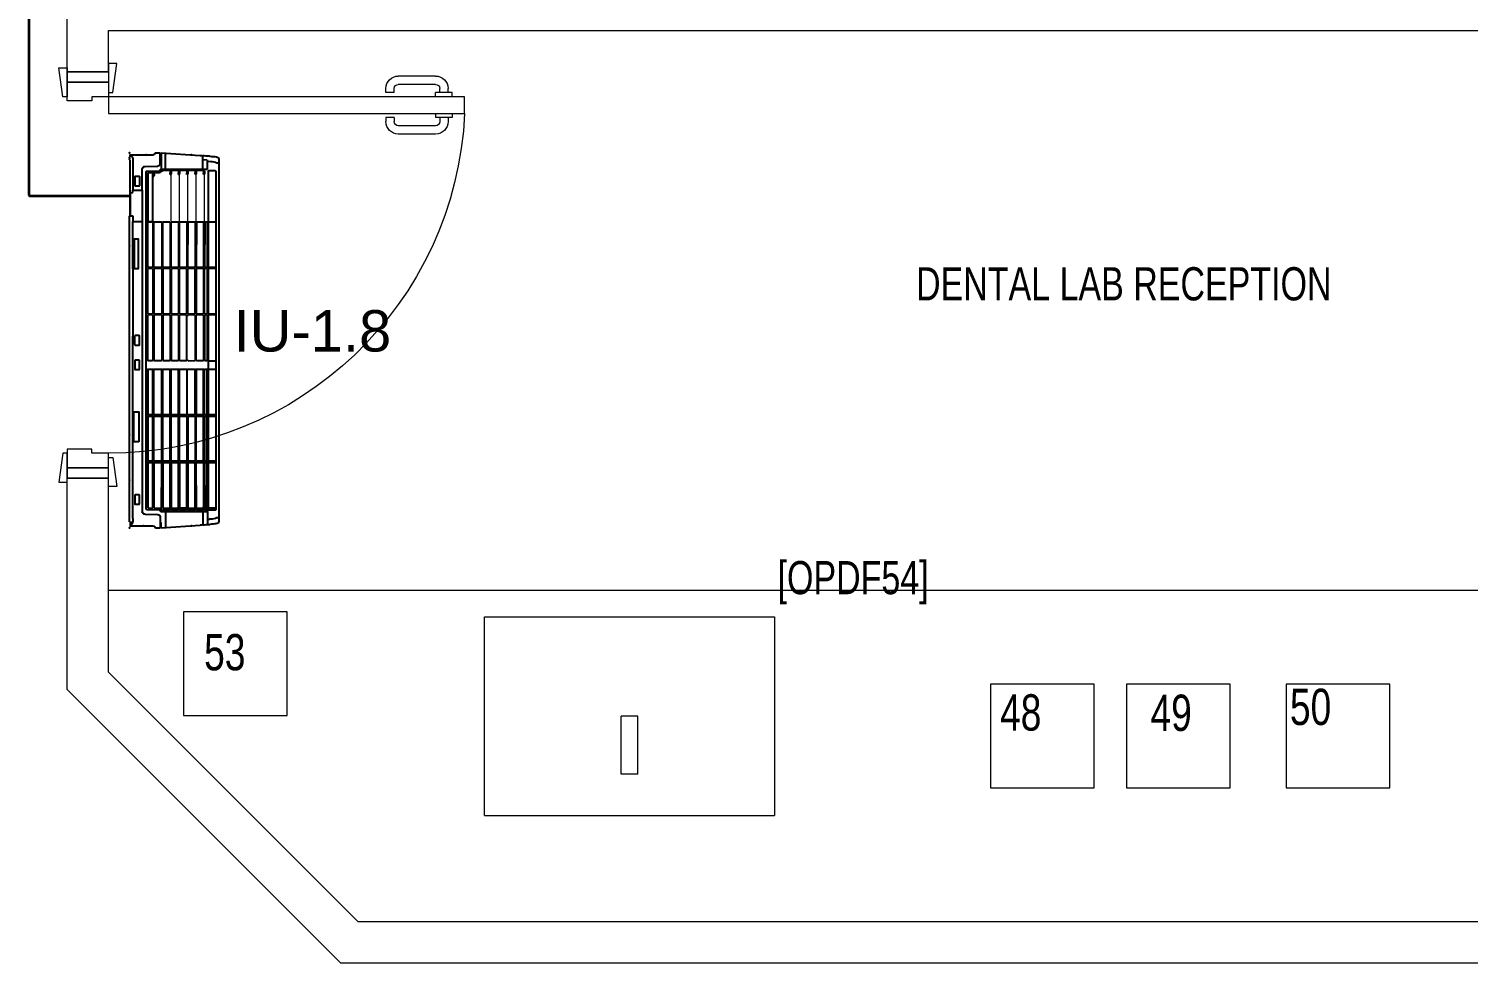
# Model space of a CAD drawing. Header units: millimetres. Extents: x -160614 to 59925, y -157025 to 0.
# Drawn here: x -46905 to -43432, y -103943 to -101689 of the extents above; entities that cross this region are included whole.
import ezdxf

# ---------------------------------------------------------------- set-up
doc = ezdxf.new("R2010")
doc.units = ezdxf.units.MM
doc.header["$LTSCALE"] = 8
for name, color, linetype, lineweight in [('72_EGR_BASE_TEXT', 9, 'Continuous', 5), ('72_EGR_EQP_TAG', 9, 'Continuous', 5), ('LOADING', 9, 'Continuous', 5), ('Walls', 9, 'Continuous', 5), ('Wooden Joinery', 9, 'Continuous', 5)]:
    doc.layers.add(name, color=color, linetype=linetype, lineweight=lineweight)
for name, color, linetype in [('A-EXH', 1, 'Continuous'), ('A-Wall-cmu-patt', 9, 'Continuous'), ('DVM_INDOOR', 9, 'Continuous'), ('DVM_UNIT_BP', 9, 'Continuous'), ('DVM_UNIT_DP', 9, 'Continuous'), ('DVM_UNIT_LP', 9, 'Continuous'), ('REF', 42, 'Continuous')]:
    doc.layers.add(name, color=color, linetype=linetype)
doc.styles.add('ARIAL', font='arial.ttf')
doc.styles.add('X3G_ENTITY_257CFD', font='swisscl.ttf', dxfattribs={"height": 200})
doc.styles.add('X3G_ENTITY_9EC9', font='swisscl.ttf', dxfattribs={"height": 0.2})
doc.styles.add('X3G_ENTITY_9F38', font='swisscl.ttf', dxfattribs={"height": 0.2})

# ---------------------------------------------------------------- blocks, each defined once
blk = doc.blocks.new('mmmm')
at = {"layer": 'DVM_INDOOR', "color": 0}
for p, q in [((118.9199, -9.2661), (118.9184, -9.2661)), ((118.9184, -9.2661), (118.9184, -9.938)), ((118.9199, -9.2661), (118.9254, -9.266)), ((118.9258, -9.2739), (118.9256, -9.2679)), ((118.976, -9.253), (118.9859, -9.2529)), ((118.9859, -9.2529), (118.9859, -9.2549)), ((118.9859, -9.2549), (118.9879, -9.2548)), ((118.9859, -9.2775), (118.9859, -9.2549)), ((118.9859, -9.2648), (118.9879, -9.2648)), ((118.9879, -9.2529), (119.0741, -9.259)), ((118.9879, -9.2548), (118.9879, -9.2529)), ((118.9879, -9.2548), (118.9879, -9.2648)), ((118.9979, -9.2891), (118.9979, -9.2551)), ((119.0795, -9.289), (119.0797, -9.2602)), ((119.09, -9.2892), (119.0901, -9.2615)), ((119.115, -10.0634), (119.1149, -9.2675)), ((118.9258, -9.2739), (118.9258, -9.6742)), ((118.9464, -9.9264), (118.9464, -9.2895)), ((118.9527, -9.283), (118.9809, -9.2825)), ((118.9554, -9.2944), (118.9554, -10.0365)), ((118.9564, -9.2934), (118.9844, -9.2931)), ((118.9589, -9.3963), (118.9589, -9.2975)), ((118.9596, -9.2968), (118.9695, -9.2969)), ((118.9698, -9.2975), (118.9701, -9.3962)), ((118.9724, -9.3963), (118.9724, -9.2975)), ((118.9731, -9.2968), (118.9889, -9.2969)), ((118.9879, -9.2891), (119.09, -9.2892)), ((118.9892, -9.2891), (118.9895, -9.3961)), ((118.9893, -9.2923), (118.9925, -9.2923)), ((118.9919, -9.3963), (118.9919, -9.2975)), ((119.0073, -9.2923), (118.9924, -9.2923)), ((118.9926, -9.2968), (119.0073, -9.2969)), ((119.0077, -9.2975), (119.008, -9.3961)), ((119.008, -9.293), (119.0079, -9.2969)), ((119.0083, -9.301), (119.0098, -9.301)), ((119.0102, -9.293), (119.0102, -9.2961)), ((119.0102, -9.3963), (119.0102, -9.2975)), ((119.0255, -9.2923), (119.0107, -9.2923)), ((119.0109, -9.2968), (119.0256, -9.2969)), ((119.026, -9.2975), (119.0263, -9.3962)), ((119.0262, -9.293), (119.0262, -9.2969)), ((119.0265, -9.301), (119.0284, -9.301)), ((119.0287, -9.3963), (119.0287, -9.2975)), ((119.0288, -9.293), (119.0288, -9.2961)), ((119.0293, -9.2969), (119.0439, -9.2969)), ((119.044, -9.2923), (119.0294, -9.2923)), ((119.0445, -9.2975), (119.0446, -9.3962)), ((119.0446, -9.293), (119.0446, -9.2969)), ((119.045, -9.301), (119.0465, -9.301)), ((119.0469, -9.293), (119.0469, -9.2961)), ((119.047, -9.3963), (119.0471, -9.2971)), ((119.0624, -9.2923), (119.0474, -9.2923)), ((119.0476, -9.2968), (119.0621, -9.2968)), ((119.0628, -9.2975), (119.063, -9.3963)), ((119.0631, -9.293), (119.0631, -9.2969)), ((119.0634, -9.301), (119.065, -9.301)), ((119.0653, -9.293), (119.0653, -9.2961)), ((119.0657, -9.2975), (119.0654, -9.3962)), ((119.066, -9.2968), (119.0808, -9.2969)), ((119.0807, -9.2923), (119.0661, -9.2923)), ((119.0813, -9.3962), (119.0814, -9.2973)), ((119.0814, -9.293), (119.0814, -9.2969)), ((119.0817, -9.301), (119.0833, -9.301)), ((119.0836, -9.2975), (119.0834, -9.2993)), ((119.0838, -9.293), (119.0895, -9.293)), ((119.0838, -9.2961), (119.0838, -9.293)), ((119.0838, -9.2971), (119.0838, -9.2961)), ((119.0895, -9.2961), (119.0838, -9.2961)), ((119.0838, -9.3963), (119.0839, -9.297)), ((119.0843, -9.2968), (119.0886, -9.2968)), ((119.0894, -9.2975), (119.0894, -9.2892)), ((119.0894, -9.2975), (119.0895, -9.3962)), ((119.0925, -9.2969), (119.1069, -9.2969)), ((119.1145, -9.2751), (119.1107, -9.2751)), ((118.9596, -9.3969), (118.9694, -9.3969)), ((118.9731, -9.3969), (118.9888, -9.3968)), ((118.9926, -9.3969), (119.0073, -9.3968)), ((119.0109, -9.3969), (119.0256, -9.3968)), ((119.0294, -9.3969), (119.0439, -9.3968)), ((119.0477, -9.3969), (119.0623, -9.3969)), ((119.0661, -9.3969), (119.0807, -9.3968)), ((119.0845, -9.3969), (119.0888, -9.3969)), ((119.093, -9.3969), (119.1074, -9.3968)), ((118.9589, -9.4983), (118.9589, -9.4003)), ((118.9694, -9.3998), (118.9596, -9.3998)), ((118.9701, -9.4005), (118.9701, -9.4982)), ((118.9724, -9.4005), (118.9724, -9.4982)), ((118.9888, -9.3997), (118.9731, -9.3998)), ((118.9895, -9.4003), (118.9895, -9.4982)), ((118.9919, -9.4005), (118.9919, -9.4982)), ((119.0073, -9.3997), (118.9926, -9.3998)), ((119.008, -9.4003), (119.008, -9.4982)), ((119.0102, -9.4005), (119.0103, -9.4982)), ((119.0256, -9.3997), (119.0109, -9.3998)), ((119.0263, -9.4003), (119.0263, -9.4982)), ((119.0287, -9.4005), (119.0287, -9.4982)), ((119.0439, -9.3997), (119.0294, -9.3998)), ((119.0446, -9.4983), (119.0446, -9.4003)), ((119.047, -9.4982), (119.047, -9.4005)), ((119.0623, -9.3998), (119.0477, -9.3998)), ((119.063, -9.4984), (119.063, -9.4004)), ((119.0654, -9.4005), (119.0654, -9.4982)), ((119.0807, -9.3997), (119.0661, -9.3998)), ((119.0814, -9.4003), (119.0813, -9.4983)), ((119.0837, -9.4982), (119.0838, -9.4005)), ((119.0888, -9.3998), (119.0845, -9.3998)), ((119.0895, -9.4004), (119.0894, -9.4983)), ((119.1074, -9.3997), (119.093, -9.3998)), ((118.9589, -9.6014), (118.9589, -9.5025)), ((118.9596, -9.4989), (118.9694, -9.4989)), ((118.9694, -9.5018), (118.9596, -9.5018)), ((118.9701, -9.5025), (118.9701, -9.6015)), ((118.9724, -9.5025), (118.9724, -9.6014)), ((118.9731, -9.4989), (118.9888, -9.4988)), ((118.9888, -9.5017), (118.9731, -9.5018)), ((118.9895, -9.5023), (118.9896, -9.6014)), ((118.9919, -9.5025), (118.9919, -9.6014)), ((118.9926, -9.4989), (119.0073, -9.4988)), ((119.0073, -9.5017), (118.9926, -9.5018)), ((119.008, -9.5023), (119.008, -9.6014)), ((119.0102, -9.5025), (119.0103, -9.6014)), ((119.0109, -9.4989), (119.0256, -9.4988)), ((119.0256, -9.5017), (119.0109, -9.5018)), ((119.0263, -9.5023), (119.0262, -9.6014)), ((119.0287, -9.5025), (119.0288, -9.6014)), ((119.0294, -9.4989), (119.0439, -9.4988)), ((119.0439, -9.5017), (119.0294, -9.5018)), ((119.0447, -9.6014), (119.0446, -9.5023)), ((119.0477, -9.4989), (119.0623, -9.4989)), ((119.0622, -9.5017), (119.0478, -9.5018)), ((119.0629, -9.5023), (119.0629, -9.6013)), ((119.0654, -9.6014), (119.0654, -9.5025)), ((119.0661, -9.4989), (119.0806, -9.4989)), ((119.0806, -9.5017), (119.0661, -9.5018)), ((119.0813, -9.5023), (119.0813, -9.6015)), ((119.0837, -9.5024), (119.0838, -9.6015)), ((119.0844, -9.4988), (119.0887, -9.4988)), ((119.0887, -9.5017), (119.0844, -9.5017)), ((119.0894, -9.5023), (119.0894, -9.6013)), ((119.093, -9.4989), (119.1074, -9.4988)), ((119.1077, -9.5019), (119.093, -9.5018)), ((118.9596, -9.602), (118.9694, -9.602)), ((118.9731, -9.6021), (118.9888, -9.602)), ((118.9926, -9.6021), (119.0073, -9.602)), ((119.011, -9.602), (119.0255, -9.602)), ((119.0295, -9.6021), (119.044, -9.602)), ((119.0478, -9.6021), (119.0623, -9.6021)), ((119.0661, -9.6021), (119.0807, -9.602)), ((119.0845, -9.6021), (119.0887, -9.6021)), ((119.0929, -9.6023), (119.1074, -9.6022)), ((118.9589, -9.6214), (118.9589, -9.7204)), ((118.9596, -9.6208), (118.9694, -9.6208)), ((118.9701, -9.7204), (118.9701, -9.6214)), ((118.9701, -9.7204), (118.9701, -9.6214)), ((118.9724, -9.7204), (118.9724, -9.6215)), ((118.9731, -9.6208), (118.9888, -9.6208)), ((118.9895, -9.7206), (118.9896, -9.6215)), ((118.9919, -9.7204), (118.9919, -9.6215)), ((118.9926, -9.6208), (119.0073, -9.6209)), ((119.008, -9.7205), (119.008, -9.6214)), ((119.0102, -9.7204), (119.0103, -9.6215)), ((119.011, -9.6208), (119.0255, -9.6209)), ((119.0263, -9.7205), (119.0262, -9.6215)), ((119.0288, -9.6214), (119.0287, -9.7204)), ((119.0295, -9.6208), (119.044, -9.6208)), ((119.0447, -9.6214), (119.0446, -9.7205)), ((119.0478, -9.6207), (119.0623, -9.6208)), ((119.0629, -9.7205), (119.0629, -9.6215)), ((119.0654, -9.6214), (119.0654, -9.7203)), ((119.0661, -9.6208), (119.0807, -9.6208)), ((119.0813, -9.7205), (119.0813, -9.6214)), ((119.0837, -9.7204), (119.0838, -9.6214)), ((119.0845, -9.6208), (119.0887, -9.6208)), ((119.0894, -9.7205), (119.0894, -9.6215)), ((119.0929, -9.6206), (119.1074, -9.6206)), ((118.9258, -9.8224), (118.9258, -9.6742)), ((118.9589, -9.7246), (118.9589, -9.8225)), ((118.9694, -9.7211), (118.9596, -9.7211)), ((118.9596, -9.7239), (118.9694, -9.7239)), ((118.9701, -9.8224), (118.9701, -9.7246)), ((118.9701, -9.8224), (118.9701, -9.7246)), ((118.9724, -9.8224), (118.9724, -9.7246)), ((118.9888, -9.7211), (118.9731, -9.7211)), ((118.9731, -9.7239), (118.9888, -9.724)), ((118.9895, -9.8226), (118.9895, -9.7247)), ((118.9919, -9.8224), (118.9919, -9.7246)), ((119.0073, -9.7211), (118.9926, -9.7211)), ((118.9926, -9.7239), (119.0073, -9.724)), ((119.008, -9.8225), (119.008, -9.7246)), ((119.0102, -9.8224), (119.0103, -9.7246)), ((119.0256, -9.7211), (119.0109, -9.7211)), ((119.0109, -9.7239), (119.0256, -9.724)), ((119.0263, -9.8225), (119.0263, -9.7246)), ((119.0287, -9.7246), (119.0287, -9.8224)), ((119.0439, -9.7211), (119.0294, -9.7211)), ((119.0294, -9.7239), (119.0439, -9.724)), ((119.0446, -9.7245), (119.0446, -9.8225)), ((119.047, -9.7246), (119.047, -9.8224)), ((119.0477, -9.7239), (119.0623, -9.7239)), ((119.0622, -9.7211), (119.0478, -9.7211)), ((119.063, -9.7245), (119.063, -9.8224)), ((119.0654, -9.8224), (119.0654, -9.7246)), ((119.0806, -9.7211), (119.0661, -9.721)), ((119.0661, -9.7239), (119.0806, -9.724)), ((119.0814, -9.8225), (119.0813, -9.7245)), ((119.0837, -9.7246), (119.0838, -9.8224)), ((119.0887, -9.7211), (119.0844, -9.7211)), ((119.0844, -9.724), (119.0887, -9.724)), ((119.0895, -9.8224), (119.0894, -9.7246)), ((119.1077, -9.721), (119.093, -9.7211)), ((119.093, -9.7239), (119.1074, -9.724)), ((118.9184, -9.7858), (118.9184, -9.9307)), ((118.9258, -9.8224), (118.9258, -9.9264)), ((118.9589, -9.8266), (118.9589, -9.9253)), ((118.9694, -9.8231), (118.9596, -9.8231)), ((118.9596, -9.8259), (118.9694, -9.8259)), ((118.9698, -9.9253), (118.9701, -9.8266)), ((118.9698, -9.9253), (118.9701, -9.8266)), ((118.9724, -9.8266), (118.9724, -9.9253)), ((118.9888, -9.8231), (118.9731, -9.8231)), ((118.9731, -9.8259), (118.9888, -9.826)), ((118.9893, -9.9251), (118.9895, -9.8267)), ((118.9919, -9.8266), (118.992, -9.9251)), ((119.0073, -9.8231), (118.9926, -9.8231)), ((118.9926, -9.8259), (119.0073, -9.826)), ((119.0078, -9.9252), (119.008, -9.8267)), ((119.0102, -9.8266), (119.0104, -9.9251)), ((119.0256, -9.8231), (119.0109, -9.8231)), ((119.0109, -9.8259), (119.0256, -9.826)), ((119.026, -9.9251), (119.0263, -9.8266)), ((119.0287, -9.8266), (119.0288, -9.9251)), ((119.0439, -9.8232), (119.0294, -9.8231)), ((119.0294, -9.8259), (119.0439, -9.826)), ((119.0445, -9.9251), (119.0446, -9.8266)), ((119.047, -9.8266), (119.0472, -9.9251)), ((119.0623, -9.823), (119.0477, -9.8231)), ((119.0477, -9.8259), (119.0623, -9.8259)), ((119.0628, -9.9252), (119.063, -9.8266)), ((119.0657, -9.9253), (119.0654, -9.8266)), ((119.0807, -9.8232), (119.0661, -9.8231)), ((119.0661, -9.8259), (119.0807, -9.8261)), ((119.0812, -9.9251), (119.0813, -9.8266)), ((119.0839, -9.9251), (119.0838, -9.8265)), ((119.0888, -9.8231), (119.0845, -9.8231)), ((119.0845, -9.8259), (119.0888, -9.826)), ((119.0894, -9.9252), (119.0895, -9.8266)), ((119.1074, -9.8232), (119.093, -9.8231)), ((119.093, -9.8259), (119.1074, -9.826)), ((118.9256, -9.9393), (118.9256, -9.9264)), ((118.9256, -9.9264), (118.9464, -9.9264)), ((118.9464, -9.9955), (118.9464, -9.9264)), ((118.9589, -10.0333), (118.9589, -9.9253)), ((118.9589, -9.9267), (118.9702, -9.9267)), ((118.9596, -9.926), (118.9695, -9.9259)), ((118.9702, -9.9267), (118.9702, -10.0334)), ((118.9731, -9.9262), (118.9886, -9.9258)), ((118.9927, -9.9258), (119.0075, -9.9258)), ((119.0111, -9.9258), (119.0253, -9.9258)), ((119.0296, -9.9258), (119.0437, -9.9258)), ((119.0478, -9.9258), (119.0621, -9.9258)), ((119.0664, -9.9258), (119.0805, -9.926)), ((119.0846, -9.9258), (119.0887, -9.9258)), ((119.0925, -9.9259), (119.1069, -9.9259)), ((118.9184, -9.938), (118.9209, -9.9396)), ((118.9199, -9.9389), (118.9199, -10.0614)), ((118.9209, -9.9394), (118.9256, -9.9393)), ((118.9209, -9.9394), (118.9209, -9.9899)), ((118.9209, -9.9899), (118.9256, -9.99)), ((118.9256, -9.99), (118.9256, -9.9954)), ((118.9256, -9.9954), (118.9464, -9.9955)), ((118.9258, -10.0638), (118.9258, -9.9954)), ((118.9464, -9.9955), (118.9464, -10.0413)), ((118.9702, -10.0341), (118.9701, -10.0295)), ((118.9705, -10.0254), (118.9722, -10.0254)), ((118.9724, -10.0341), (118.9724, -10.0303)), ((119.0083, -10.0297), (119.0098, -10.0297)), ((119.0265, -10.0297), (119.0284, -10.0297)), ((119.045, -10.0297), (119.0465, -10.0297)), ((119.0634, -10.0297), (119.065, -10.0297)), ((119.0817, -10.0297), (119.0833, -10.0297)), ((118.9527, -10.0478), (118.9809, -10.0483)), ((118.9564, -10.0375), (118.9844, -10.0377)), ((118.9596, -10.034), (118.9695, -10.0341)), ((118.9695, -10.0341), (118.9731, -10.0341)), ((118.9731, -10.0341), (118.9844, -10.0342)), ((118.9859, -10.0533), (118.9859, -10.0765)), ((118.9879, -10.0418), (119.09, -10.0416)), ((118.9879, -10.0533), (118.9879, -10.0418)), ((118.9879, -10.076), (118.9879, -10.0533)), ((118.9893, -10.0384), (118.9925, -10.0384)), ((119.0073, -10.0384), (118.9924, -10.0384)), ((118.9979, -10.0418), (118.9979, -10.0758)), ((119.0073, -10.0385), (119.0109, -10.0385)), ((119.008, -10.0377), (119.0079, -10.0339)), ((119.0102, -10.0377), (119.0102, -10.0347)), ((119.0255, -10.0384), (119.0107, -10.0384)), ((119.0262, -10.0377), (119.0262, -10.0339)), ((119.0288, -10.0377), (119.0288, -10.0347)), ((119.044, -10.0384), (119.0294, -10.0384)), ((119.0446, -10.0377), (119.0446, -10.0339)), ((119.0469, -10.0377), (119.0469, -10.0347)), ((119.0624, -10.0384), (119.0474, -10.0384)), ((119.0631, -10.0377), (119.0631, -10.0339)), ((119.0653, -10.0377), (119.0653, -10.0347)), ((119.0807, -10.0384), (119.0661, -10.0384)), ((119.0795, -10.0418), (119.0795, -10.0667)), ((119.0795, -10.0626), (119.0896, -10.062)), ((119.0814, -10.0377), (119.0814, -10.0339)), ((119.0836, -10.0377), (119.0836, -10.0347)), ((119.0896, -10.062), (119.09, -10.0596)), ((119.09, -10.0416), (119.09, -10.0596)), ((119.09, -10.0596), (119.0972, -10.0587)), ((119.1107, -10.0558), (119.1145, -10.0557)), ((118.9184, -10.0667), (118.9184, -10.0642)), ((118.9209, -10.0704), (118.9192, -10.0688)), ((118.9212, -10.0704), (118.9212, -10.0729)), ((118.976, -10.0778), (118.9859, -10.0779)), ((118.9859, -10.076), (118.9879, -10.076)), ((118.9859, -10.0779), (118.9859, -10.076)), ((118.9879, -10.0779), (119.0741, -10.0719)), ((118.9879, -10.076), (118.9879, -10.0779)), ((119.0795, -10.0667), (119.0797, -10.0707))]:
    blk.add_line(p, q, dxfattribs=at)
at = {"layer": 'DVM_INDOOR', "color": 0, "lineweight": 0}
for p, q in [((119.0091, -10.0297), (119.0091, -9.9253)), ((119.0275, -10.0297), (119.0275, -9.9253)), ((119.0458, -10.0297), (119.0458, -9.9253)), ((119.0642, -10.0297), (119.0642, -9.9253)), ((119.0825, -10.0297), (119.0825, -9.9253))]:
    blk.add_line(p, q, dxfattribs=at)
at = {"layer": 'DVM_INDOOR', "color": 0}
for points in [[(118.9199, -9.2661), (118.9199, -9.2579), (118.9672, -9.2579, 0.126177), (118.972, -9.2567, 0.12288), (118.9756, -9.2534, -0.148162), (118.976, -9.253, 0.963175)], [(119.0922, -9.2933), (119.0922, -10.0375, 0.416565), (119.0933, -10.0386), (119.107, -10.0386, 0.414175), (119.1081, -10.0375), (119.1081, -9.2933, 0.414221), (119.107, -9.2923), (119.0933, -9.2923, 0.410074), (119.0922, -9.2933, 0.410074)], [(118.9301, -9.3246), (118.9301, -9.3064, -0.402614), (118.9312, -9.3052), (118.9397, -9.3052, -0.444927), (118.9409, -9.3064), (118.9409, -9.3246, -0.414234), (118.9397, -9.3257), (118.9312, -9.3257, -0.442551), (118.9301, -9.3246)], [(118.9301, -9.6205), (118.9301, -9.6023, -0.402614), (118.9312, -9.6012), (118.9397, -9.6012, -0.444927), (118.9409, -9.6023), (118.9409, -9.6205, -0.414234), (118.9397, -9.6217), (118.9312, -9.6217, -0.442551), (118.9301, -9.6205)], [(118.9299, -9.6744), (118.9299, -9.6565, -0.414214), (118.9314, -9.6549), (118.9393, -9.6549, -0.414209), (118.9409, -9.6565), (118.9409, -9.6744, -0.414214), (118.9393, -9.6759), (118.9314, -9.6759, -0.414219), (118.9299, -9.6744, 0.000008)], [(118.9303, -10.0245), (118.9303, -10.0063, -0.402614), (118.9314, -10.0052), (118.9399, -10.0052, -0.444927), (118.9411, -10.0063), (118.9411, -10.0245, -0.414234), (118.9399, -10.0257), (118.9314, -10.0257, -0.442551), (118.9303, -10.0245)], [(118.9199, -10.0694), (118.9199, -10.0729), (118.9672, -10.0729, -0.126177), (118.972, -10.0741, -0.12288), (118.9756, -10.0775, 0.141469), (118.976, -10.0778)]]:
    blk.add_lwpolyline(points, format="xyb", dxfattribs=at)
for points in [[(118.9394, -9.4424), (118.9279, -9.4424), (118.9279, -9.5084), (118.9394, -9.5084), (118.9394, -9.4424)], [(118.9294, -9.8234), (118.9384, -9.8234), (118.9384, -9.8875), (118.9288, -9.8875), (118.9288, -9.8234), (118.9294, -9.8234)]]:
    blk.add_lwpolyline(points, dxfattribs=at)
for centre, radius, start, end in [((118.9205, -9.2649), 0.00455, 45.592, 97.4615), ((118.9171, -9.2669), 0.00836, 6.8563, 39.8032), ((118.9129, -9.2679), 0.0127, 359.9693, 8.9907), ((119.0737, -9.2806), 0.0216, 73.7089, 88.9315), ((119.168, -8.14), 1.1233, 265.4925, 266.2639), ((119.0697, -9.4707), 0.2004, 82.0967, 84.2913), ((119.082, -9.5193), 0.2587, 83.9088, 87.1481), ((119.0894, -9.3405), 0.0688, 71.9785, 83.5049), ((119.1094, -9.2677), 0.00561, 2.2363, 89.2683), ((118.9529, -9.2895), 0.0065, 91, 180), ((118.9564, -9.2944), 0.001, 90.4983, 180.0001), ((118.9596, -9.2975), 0.00069, 89.1505, 180.3497), ((118.9691, -9.2976), 0.00071, 0.7783, 60.0916), ((118.9731, -9.2975), 0.00069, 89.1505, 180.3497), ((118.9809, -9.2775), 0.005, 270.9997, 0.0003), ((118.9843, -9.2916), 0.00153, 270.9361, 8.4075), ((118.9879, -9.2911), 0.00202, 90.261, 186.5127), ((118.9885, -9.2975), 0.00071, 0.7783, 60.0916), ((118.9926, -9.2975), 0.00069, 89.1505, 180.3497), ((119.0073, -9.293), 0.00069, 359.1823, 89.6277), ((119.007, -9.2975), 0.00071, 0.7783, 60.0916), ((119.0427, -9.2948), 0.0348, 183.3813, 187.2101), ((119.005, -9.3001), 0.0033, 358.4879, 15.9436), ((119.0335, -9.3), 0.0253, 180.2932, 182.236), ((119.0203, -9.3008), 0.0105, 171.697, 181.0717), ((118.9994, -9.2969), 0.0108, 347.004, 4.1898), ((119.0109, -9.293), 0.000701, 103.0528, 180.0438), ((119.0109, -9.2975), 0.00069, 89.1505, 180.3497), ((119.0255, -9.293), 0.00069, 359.1823, 89.6277), ((119.0253, -9.2975), 0.00071, 0.7783, 60.0916), ((119.0252, -9.2975), 0.00071, 0.7783, 60.0916), ((119.061, -9.2948), 0.0348, 183.3813, 187.2101), ((119.0232, -9.3001), 0.0033, 358.4879, 15.9436), ((119.0518, -9.3), 0.0253, 180.2932, 182.236), ((119.0389, -9.3008), 0.0105, 171.697, 181.0717), ((119.018, -9.2969), 0.0108, 347.004, 4.1898), ((119.0295, -9.293), 0.000701, 103.0528, 180.0438), ((119.0295, -9.2975), 0.00069, 89.1505, 180.3497), ((119.0439, -9.2975), 0.000596, 357.8507, 94.9045), ((119.0439, -9.293), 0.00069, 359.1823, 89.6277), ((119.0794, -9.2948), 0.0348, 183.3813, 187.2101), ((119.0417, -9.3001), 0.0033, 358.4879, 15.9436), ((119.0702, -9.3), 0.0253, 180.2932, 182.236), ((119.057, -9.3008), 0.0105, 171.697, 181.0717), ((119.0361, -9.2969), 0.0108, 347.004, 4.1898), ((119.0476, -9.293), 0.000701, 103.0528, 180.0438), ((119.0476, -9.2975), 0.00069, 89.1505, 180.3497), ((119.0621, -9.2975), 0.000694, 359.4649, 88.8459), ((119.0624, -9.2975), 0.000596, 357.8507, 94.9045), ((119.0624, -9.293), 0.00069, 359.1823, 89.6277), ((119.0978, -9.2948), 0.0348, 183.3813, 187.2101), ((119.0601, -9.3001), 0.0033, 358.4879, 15.9436), ((119.0887, -9.3), 0.0253, 180.2932, 182.236), ((119.0754, -9.3008), 0.0105, 171.697, 181.0717), ((119.0546, -9.2969), 0.0108, 347.004, 4.1898), ((119.066, -9.293), 0.000701, 103.0528, 180.0438), ((119.066, -9.2975), 0.00069, 89.1505, 180.3497), ((119.0663, -9.2975), 0.000621, 79.5705, 188.1736), ((119.0807, -9.293), 0.00069, 359.1823, 89.6277), ((119.0808, -9.2975), 0.000596, 357.8507, 94.9045), ((119.1161, -9.2948), 0.0348, 183.3813, 187.2101), ((119.0784, -9.3001), 0.0033, 358.4879, 15.9436), ((119.107, -9.3), 0.0253, 180.2932, 182.236), ((119.0937, -9.3008), 0.0105, 171.697, 181.0717), ((119.0843, -9.2975), 0.00069, 89.1505, 180.3497), ((119.0887, -9.2975), 0.000669, 356.355, 100.698), ((119.0926, -9.2973), 0.000346, 93.4268, 172.5174), ((119.107, -9.2978), 0.000875, 349.6348, 100.4326), ((118.9596, -9.3962), 0.0007, 185.5752, 270.0175), ((118.9694, -9.3962), 0.000701, 270.4471, 350.0993), ((118.9731, -9.3962), 0.0007, 185.5752, 270.0175), ((118.9888, -9.3961), 0.000701, 270.4471, 350.0993), ((118.9926, -9.3962), 0.0007, 185.5752, 270.0175), ((119.0073, -9.3961), 0.000701, 270.4471, 350.0993), ((119.0109, -9.3962), 0.0007, 185.5752, 270.0175), ((119.0256, -9.3961), 0.000701, 270.4471, 350.0993), ((119.0294, -9.3962), 0.0007, 185.5752, 270.0175), ((119.0439, -9.3961), 0.000701, 270.4471, 350.0993), ((119.0477, -9.3962), 0.0007, 185.5752, 270.0175), ((119.0623, -9.3962), 0.000702, 270.4596, 355.78), ((119.0661, -9.3962), 0.0007, 185.5752, 270.0175), ((119.0807, -9.3961), 0.000701, 270.4471, 350.0993), ((119.0845, -9.3962), 0.0007, 185.5752, 270.0175), ((119.0888, -9.3962), 0.000701, 270.4471, 350.0993), ((119.093, -9.3961), 0.000782, 194.2991, 276.1126), ((119.1074, -9.3961), 0.000701, 270.4471, 350.0993), ((118.9596, -9.4005), 0.0007, 89.9616, 179.9565), ((118.9694, -9.4005), 0.0007, 5.6771, 86.5518), ((118.9731, -9.4005), 0.0007, 89.9616, 179.9565), ((118.9888, -9.4004), 0.0007, 5.6771, 86.5518), ((118.9926, -9.4005), 0.0007, 89.9616, 179.9565), ((119.0073, -9.4004), 0.0007, 5.6771, 86.5518), ((119.0109, -9.4005), 0.0007, 89.9616, 179.9565), ((119.0256, -9.4004), 0.0007, 5.6771, 86.5518), ((119.0294, -9.4005), 0.0007, 89.9616, 179.9565), ((119.0439, -9.4004), 0.0007, 5.6771, 86.5518), ((119.0477, -9.4005), 0.0007, 89.9616, 179.9565), ((119.0623, -9.4005), 0.0007, 5.6771, 86.5518), ((119.0661, -9.4005), 0.0007, 89.9616, 179.9565), ((119.0807, -9.4004), 0.0007, 5.6771, 86.5518), ((119.0845, -9.4005), 0.0007, 89.9616, 179.9565), ((119.0888, -9.4005), 0.0007, 5.6771, 86.5518), ((119.0929, -9.4005), 0.0007, 78.96, 187.6274), ((119.1074, -9.4004), 0.0007, 5.6771, 86.5518), ((118.9596, -9.4982), 0.0007, 185.5752, 270.0175), ((118.9596, -9.5025), 0.0007, 89.9616, 179.9565), ((118.9694, -9.4982), 0.000701, 270.4471, 350.0993), ((118.9694, -9.5025), 0.0007, 5.6771, 86.5518), ((118.9731, -9.4982), 0.0007, 185.5752, 270.0175), ((118.9731, -9.5025), 0.0007, 89.9616, 179.9565), ((118.9888, -9.4981), 0.000701, 270.4471, 350.0993), ((118.9888, -9.5024), 0.0007, 5.6771, 86.5518), ((118.9925, -9.4983), 0.000619, 174.0491, 272.9554), ((118.9926, -9.5025), 0.0007, 89.9616, 179.9565), ((119.0073, -9.4981), 0.000701, 270.4471, 350.0993), ((119.0073, -9.5024), 0.0007, 5.6771, 86.5518), ((119.0109, -9.5025), 0.0007, 89.9616, 179.9565), ((119.0109, -9.4983), 0.000619, 174.0491, 272.9554), ((119.0256, -9.4981), 0.000701, 270.4471, 350.0993), ((119.0256, -9.5024), 0.0007, 5.6771, 86.5518), ((119.0293, -9.4983), 0.000619, 174.0491, 272.9554), ((119.0294, -9.5025), 0.0007, 89.9616, 179.9565), ((119.0439, -9.4981), 0.000701, 270.4471, 350.0993), ((119.0439, -9.5024), 0.0007, 5.6771, 86.5518), ((119.0476, -9.4983), 0.000619, 174.0491, 272.9554), ((119.0478, -9.5025), 0.0007, 89.9616, 179.9565), ((119.0622, -9.5024), 0.0007, 5.6771, 86.5518), ((119.0623, -9.4982), 0.000701, 270.4471, 350.0993), ((119.0661, -9.4983), 0.000619, 174.0491, 272.9554), ((119.0661, -9.5025), 0.0007, 89.9616, 179.9565), ((119.0806, -9.4982), 0.000701, 270.4471, 350.0993), ((119.0806, -9.5024), 0.0007, 5.6771, 86.5518), ((119.0844, -9.4981), 0.0007, 185.5752, 270.0175), ((119.0844, -9.5024), 0.0007, 89.9616, 179.9565), ((119.0887, -9.4981), 0.000701, 270.4471, 350.0993), ((119.0887, -9.5024), 0.0007, 5.6771, 86.5518), ((119.093, -9.4981), 0.000782, 194.2991, 276.1126), ((119.0929, -9.5025), 0.0007, 78.96, 187.6274), ((118.9596, -9.6013), 0.0007, 185.5752, 270.0175), ((118.9694, -9.6013), 0.000701, 270.4471, 350.0993), ((118.9731, -9.6014), 0.0007, 185.5752, 270.0175), ((118.9888, -9.6013), 0.000701, 270.4471, 350.0993), ((118.9926, -9.6014), 0.0007, 185.5752, 270.0175), ((119.0073, -9.6013), 0.000701, 270.4471, 350.0993), ((119.011, -9.6013), 0.0007, 185.5752, 270.0175), ((119.0255, -9.6013), 0.000701, 270.4471, 350.0993), ((119.0295, -9.6014), 0.0007, 185.5752, 270.0175), ((119.044, -9.6013), 0.000701, 270.4471, 350.0993), ((119.0478, -9.6014), 0.0007, 185.5752, 270.0175), ((119.0623, -9.6014), 0.000701, 270.4471, 350.0993), ((119.0661, -9.6014), 0.0007, 185.5752, 270.0175), ((119.0807, -9.6014), 0.000657, 269.0568, 351.3167), ((119.0845, -9.6014), 0.0007, 185.5752, 270.0175), ((119.0885, -9.6012), 0.000912, 284.0068, 353.5205), ((119.0929, -9.6016), 0.0007, 185.5752, 270.0175), ((118.9596, -9.6215), 0.0007, 89.9825, 174.4248), ((118.9694, -9.6215), 0.000701, 9.9007, 89.5529), ((118.9694, -9.6215), 0.000701, 9.9007, 89.5529), ((118.9731, -9.6215), 0.0007, 89.9825, 174.4248), ((118.9888, -9.6215), 0.000701, 9.9007, 89.5529), ((118.9926, -9.6215), 0.0007, 89.9825, 174.4248), ((119.0073, -9.6216), 0.000701, 9.9007, 89.5529), ((119.011, -9.6215), 0.0007, 89.9825, 174.4248), ((119.0255, -9.6216), 0.000701, 9.9007, 89.5529), ((119.0295, -9.6215), 0.0007, 89.9825, 174.4248), ((119.044, -9.6215), 0.000701, 9.9007, 89.5529), ((119.0478, -9.6214), 0.0007, 89.9825, 174.4248), ((119.0623, -9.6215), 0.000701, 9.9007, 89.5529), ((119.0661, -9.6215), 0.0007, 89.9825, 174.4248), ((119.0807, -9.6215), 0.000657, 8.6833, 90.9432), ((119.0845, -9.6215), 0.0007, 89.9825, 174.4248), ((119.0885, -9.6216), 0.000912, 6.4795, 75.9932), ((119.0929, -9.6213), 0.0007, 89.9825, 174.4248), ((118.9596, -9.7204), 0.0007, 180.0435, 270.0384), ((118.9596, -9.7246), 0.0007, 89.9825, 174.4248), ((118.9694, -9.7246), 0.000701, 9.9007, 89.5529), ((118.9694, -9.7246), 0.000701, 9.9007, 89.5529), ((118.9694, -9.7204), 0.0007, 273.4482, 354.3229), ((118.9694, -9.7204), 0.0007, 273.4482, 354.3229), ((118.9731, -9.7204), 0.0007, 180.0435, 270.0384), ((118.9731, -9.7246), 0.0007, 89.9825, 174.4248), ((118.9888, -9.7247), 0.000701, 9.9007, 89.5529), ((118.9888, -9.7204), 0.0007, 273.4482, 354.3229), ((118.9926, -9.7204), 0.0007, 180.0435, 270.0384), ((118.9925, -9.7246), 0.000619, 87.0446, 185.9509), ((119.0073, -9.7204), 0.0007, 273.4482, 354.3229), ((119.0073, -9.7247), 0.000701, 9.9007, 89.5529), ((119.0109, -9.7204), 0.0007, 180.0435, 270.0384), ((119.0109, -9.7246), 0.000619, 87.0446, 185.9509), ((119.0256, -9.7247), 0.000701, 9.9007, 89.5529), ((119.0256, -9.7204), 0.0007, 273.4482, 354.3229), ((119.0294, -9.7204), 0.0007, 180.0435, 270.0384), ((119.0293, -9.7246), 0.000619, 87.0446, 185.9509), ((119.0439, -9.7204), 0.0007, 273.4482, 354.3229), ((119.0439, -9.7247), 0.000701, 9.9007, 89.5529), ((119.0476, -9.7246), 0.000619, 87.0446, 185.9509), ((119.0478, -9.7204), 0.0007, 180.0435, 270.0384), ((119.0622, -9.7204), 0.0007, 273.4482, 354.3229), ((119.0623, -9.7246), 0.000701, 9.9007, 89.5529), ((119.0661, -9.7203), 0.0007, 180.0435, 270.0384), ((119.0661, -9.7245), 0.000619, 87.0446, 185.9509), ((119.0806, -9.7247), 0.000701, 9.9007, 89.5529), ((119.0806, -9.7204), 0.0007, 273.4482, 354.3229), ((119.0844, -9.7204), 0.0007, 180.0435, 270.0384), ((119.0844, -9.7247), 0.0007, 89.9825, 174.4248), ((119.0887, -9.7204), 0.0007, 273.4482, 354.3229), ((119.0887, -9.7247), 0.000701, 9.9007, 89.5529), ((119.0929, -9.7204), 0.0007, 172.3726, 281.04), ((119.093, -9.7247), 0.000782, 83.8874, 165.7009), ((118.9596, -9.8224), 0.0007, 180.0435, 270.0384), ((118.9596, -9.8266), 0.0007, 89.9825, 174.4248), ((118.9694, -9.8266), 0.000701, 9.9007, 89.5529), ((118.9694, -9.8266), 0.000701, 9.9007, 89.5529), ((118.9694, -9.8224), 0.0007, 273.4482, 354.3229), ((118.9694, -9.8224), 0.0007, 273.4482, 354.3229), ((118.9731, -9.8224), 0.0007, 180.0435, 270.0384), ((118.9731, -9.8266), 0.0007, 89.9825, 174.4248), ((118.9888, -9.8267), 0.000701, 9.9007, 89.5529), ((118.9888, -9.8224), 0.0007, 273.4482, 354.3229), ((118.9926, -9.8224), 0.0007, 180.0435, 270.0384), ((118.9926, -9.8266), 0.0007, 89.9825, 174.4248), ((119.0073, -9.8224), 0.0007, 273.4482, 354.3229), ((119.0073, -9.8267), 0.000701, 9.9007, 89.5529), ((119.0109, -9.8224), 0.0007, 180.0435, 270.0384), ((119.0109, -9.8266), 0.0007, 89.9825, 174.4248), ((119.0256, -9.8267), 0.000701, 9.9007, 89.5529), ((119.0256, -9.8224), 0.0007, 273.4482, 354.3229), ((119.0294, -9.8224), 0.0007, 180.0435, 270.0384), ((119.0294, -9.8266), 0.0007, 89.9825, 174.4248), ((119.0439, -9.8224), 0.0007, 273.4482, 354.3229), ((119.0439, -9.8267), 0.000701, 9.9007, 89.5529), ((119.0477, -9.8224), 0.0007, 180.0435, 270.0384), ((119.0477, -9.8266), 0.0007, 89.9825, 174.4248), ((119.0623, -9.8223), 0.0007, 273.4482, 354.3229), ((119.0623, -9.8266), 0.000702, 4.22, 89.5404), ((119.0661, -9.8224), 0.0007, 180.0435, 270.0384), ((119.0661, -9.8266), 0.0007, 89.9825, 174.4248), ((119.0807, -9.8225), 0.0007, 273.4482, 354.3229), ((119.0807, -9.8268), 0.000701, 9.9007, 89.5529), ((119.0845, -9.8224), 0.0007, 180.0435, 270.0384), ((119.0845, -9.8266), 0.0007, 89.9825, 174.4248), ((119.0888, -9.8224), 0.0007, 273.4482, 354.3229), ((119.0888, -9.8267), 0.000701, 9.9007, 89.5529), ((119.0929, -9.8224), 0.0007, 172.3726, 281.04), ((119.093, -9.8267), 0.000782, 83.8874, 165.7009), ((118.9596, -9.9253), 0.00069, 179.6503, 270.8495), ((118.9691, -9.9253), 0.00071, 299.9084, 359.2217), ((118.9691, -9.9253), 0.00071, 299.9084, 359.2217), ((118.9731, -9.9253), 0.00069, 179.6503, 270.8495), ((118.9885, -9.9251), 0.000761, 286.7477, 357.8112), ((118.9927, -9.9251), 0.00069, 179.6503, 270.8495), ((119.0111, -9.9251), 0.00069, 179.6503, 270.8495), ((119.0254, -9.9253), 0.000571, 256.15, 14.8163), ((119.0295, -9.9251), 0.000711, 180.3037, 278.183), ((119.0436, -9.9249), 0.000967, 277.4192, 344.4944), ((119.0479, -9.9251), 0.000696, 182.8157, 270.0773), ((119.0621, -9.9251), 0.000696, 274.4962, 0.49), ((119.0663, -9.9252), 0.000649, 189.0107, 277.8942), ((119.0803, -9.9251), 0.000922, 281.1062, 0.035), ((119.0845, -9.9252), 0.000602, 169.5461, 281.1372), ((119.0884, -9.9247), 0.00113, 286.8941, 334.4938), ((119.0926, -9.9256), 0.000346, 187.4826, 266.5732), ((119.107, -9.9251), 0.000875, 259.5674, 10.3652), ((119.0049, -10.0316), 0.0348, 172.7899, 176.6187), ((118.9672, -10.0263), 0.0033, 344.0564, 1.5121), ((118.9957, -10.0264), 0.0253, 177.764, 179.7068), ((118.9826, -10.0256), 0.0105, 178.9283, 188.303), ((118.9617, -10.0291), 0.0108, 353.5513, 10.7755), ((119.0427, -10.0359), 0.0348, 172.7899, 176.6187), ((119.005, -10.0307), 0.0033, 344.0564, 1.5121), ((119.0335, -10.0307), 0.0253, 177.764, 179.7068), ((119.0203, -10.0299), 0.0105, 178.9283, 188.303), ((118.9994, -10.0339), 0.0108, 355.8102, 12.996), ((119.061, -10.0359), 0.0348, 172.7899, 176.6187), ((119.0232, -10.0307), 0.0033, 344.0564, 1.5121), ((119.0518, -10.0307), 0.0253, 177.764, 179.7068), ((119.0389, -10.0299), 0.0105, 178.9283, 188.303), ((119.018, -10.0339), 0.0108, 355.8102, 12.996), ((119.0794, -10.0359), 0.0348, 172.7899, 176.6187), ((119.0417, -10.0307), 0.0033, 344.0564, 1.5121), ((119.0702, -10.0307), 0.0253, 177.764, 179.7068), ((119.057, -10.0299), 0.0105, 178.9283, 188.303), ((119.0361, -10.0339), 0.0108, 355.8102, 12.996), ((119.0978, -10.0359), 0.0348, 172.7899, 176.6187), ((119.0601, -10.0307), 0.0033, 344.0564, 1.5121), ((119.0887, -10.0307), 0.0253, 177.764, 179.7068), ((119.0754, -10.0299), 0.0105, 178.9283, 188.303), ((119.0546, -10.0339), 0.0108, 355.8102, 12.996), ((119.1161, -10.0359), 0.0348, 172.7899, 176.6187), ((119.0784, -10.0307), 0.0033, 344.0564, 1.5121), ((119.107, -10.0307), 0.0253, 177.764, 179.7068), ((119.0937, -10.0299), 0.0105, 178.9283, 188.303), ((119.0729, -10.0339), 0.0108, 355.8102, 12.996), ((118.9218, -10.0642), 0.0034, 123.9953, 178.6557), ((118.9529, -10.0413), 0.0065, 180, 269), ((118.9564, -10.0365), 0.001, 178.8015, 269.4911), ((118.9596, -10.0333), 0.0007, 180, 269.5), ((118.9695, -10.0334), 0.0007, 266.8813, 0.1004), ((118.9809, -10.0533), 0.005, 359.9997, 89.0003), ((118.9844, -10.0392), 0.005, 7.93, 89.4987), ((118.9844, -10.0392), 0.0015, 359.9988, 89.5024), ((118.9885, -10.0395), 0.00266, 174.2365, 219.2365), ((118.9879, -10.0398), 0.002, 224.9998, 270.0002), ((119.0073, -10.0377), 0.00069, 270.3723, 0.8177), ((119.0109, -10.0377), 0.000701, 179.9562, 256.9472), ((119.0255, -10.0377), 0.00069, 270.3723, 0.8177), ((119.0295, -10.0377), 0.000701, 179.9562, 256.9472), ((119.0439, -10.0377), 0.00069, 270.3723, 0.8177), ((119.0476, -10.0377), 0.000701, 179.9562, 256.9472), ((119.0624, -10.0377), 0.00069, 270.3723, 0.8177), ((119.066, -10.0377), 0.000701, 179.9562, 256.9472), ((119.0807, -10.0377), 0.00069, 270.3723, 0.8177), ((119.0843, -10.0377), 0.000701, 179.9562, 256.9472), ((119.0891, -9.9883), 0.0708, 276.5762, 287.7735), ((119.1094, -10.0632), 0.00561, 270.7317, 357.7637), ((118.9212, -10.0667), 0.00289, 179.5489, 226.1862), ((118.9214, -10.0677), 0.00304, 269.622, 324.0252), ((118.9182, -10.0648), 0.00739, 320.6762, 346.1058), ((118.9132, -10.0633), 0.0126, 344.2087, 357.7681), ((119.0737, -10.0503), 0.0216, 271.0685, 286.2911), ((119.168, -11.1909), 1.1233, 93.7361, 94.5075), ((119.082, -9.8116), 0.2587, 272.8519, 276.0912)]:
    blk.add_arc(centre, radius, start, end, dxfattribs=at)
at = {"layer": 'DVM_UNIT_BP'}
for p in [(118.9184, -9.2529), (118.9184, -10.0779)]:
    blk.add_point(p, dxfattribs=at)
at = {"layer": 'DVM_UNIT_DP'}
for p in [(118.9493, -9.2579), (118.9184, -9.458), (118.9199, -9.9729), (119.0549, -10.0732)]:
    blk.add_point(p, dxfattribs=at)
at = {"layer": 'DVM_UNIT_LP'}
for p in [(119.0549, -9.2576), (118.9184, -9.3579), (118.9184, -9.8728), (118.9549, -10.0729)]:
    blk.add_point(p, dxfattribs=at)
blk = doc.blocks.new('HVACFF')
at = {"layer": 'REF', "lineweight": 35}
for p, q in [((-46905.3, -99394.3), (-46905.3, -102089.1)), ((-46905.3, -99394.3), (-46905.3, -102089.1)), ((-46903.1, -102091.2), (-46660.9, -102091.2)), ((-46903.1, -102091.2), (-46660.9, -102091.2))]:
    blk.add_line(p, q, dxfattribs=at)
at = {"layer": 'REF', "lineweight": 35, "ltscale": 1.034}
blk.add_arc((-46903.1, -102089.1), 2.12, 180, 270, dxfattribs=at)
blk.add_arc((-46903.1, -102089.1), 2.12, 180, 270, dxfattribs=at)
at = {"layer": 'A-Wall-cmu-patt', "color": 4, "xscale": -1097.4, "yscale": 1097.4, "zscale": 1097.4, "rotation": 180}
blk.add_blockref('mmmm', (-177163.5, -113046.9), dxfattribs=at)
blk.add_blockref('mmmm', (-177163.5, -113046.9), dxfattribs=at)
at = {"layer": 'A-Wall-cmu-patt', "color": 4, "style": 'ARIAL'}
blk.add_text('IU-1.8', height=100, dxfattribs=at).set_placement((-46411.2, -102467.2))
blk.add_text('IU-1.8', height=100, dxfattribs=at).set_placement((-46411.2, -102467.2))
blk = doc.blocks.new('A$C72370EFE')
at = {"layer": 'Wooden Joinery'}
for p, q in [((-0.01, -0.03), (-0.01, -0.07)), ((0, -0.03), (-0.01, -0.03)), ((0.04, -0.03), (0.05, -0.03)), ((0.05, -0.03), (0.05, -0.07)), ((-0.01, -0.04), (-0.02, -0.04)), ((-0.01, -0.06), (-0.02, -0.06)), ((0.05, -0.04), (0.06, -0.04)), ((0.05, -0.06), (0.06, -0.06)), ((-0.05, -0.07), (-0.05, -0.16)), ((-0.03, -0.07), (-0.03, -0.16)), ((0, -0.07), (-0.01, -0.07)), ((0.04, -0.07), (0.05, -0.07)), ((0.07, -0.07), (0.07, -0.16)), ((0.09, -0.07), (0.09, -0.16)), ((-0.01, -0.17), (-0.02, -0.17)), ((-0.01, -0.17), (-0.01, -0.19)), ((0.05, -0.17), (0.06, -0.17)), ((0.05, -0.17), (0.05, -0.19)), ((-0.01, -0.19), (-0.02, -0.19)), ((0.05, -0.19), (0.06, -0.19))]:
    blk.add_line(p, q, dxfattribs=at)
for centre, radius, start, end in [((-0.02, -0.07), 0.03, 90, 180), ((-0.02, -0.07), 0.01, 90, 180), ((0.06, -0.07), 0.03, 0, 90), ((0.06, -0.07), 0.01, 0, 90), ((-0.02, -0.16), 0.03, 180, 270), ((-0.02, -0.16), 0.01, 180, 270), ((0.06, -0.16), 0.01, 270, 0), ((0.06, -0.16), 0.03, 270, 0)]:
    blk.add_arc(centre, radius, start, end, dxfattribs=at)
blk = doc.blocks.new('A$C5DAD61B4')
at = {"layer": 'Wooden Joinery'}
for points in [[(80, 959.1), (80, 969.1), (10, 979.1), (10, 959.1)], [(940, 959.1), (940, 969.1), (1010, 979.1), (1010, 959.1)], [(70, 859.1), (70, 849.1), (0, 839.1), (0, 859.1)], [(120, 859.1), (120, 0), (80, 0), (80, 859.1)], [(950, 859.1), (950, 849.1), (1020, 839.1), (1020, 859.1)]]:
    blk.add_lwpolyline(points, close=True, dxfattribs=at)
for points in [[(45, 859.1), (45, 959.1), (20, 959.1), (20, 859.1), (45, 859.1)], [(45, 859.1), (80, 859.1), (80, 899.1), (90, 899.1), (90, 959.1), (45, 959.1), (45, 859.1)], [(975, 859.1), (940, 859.1), (940, 899.1), (930, 899.1), (930, 959.1), (975, 959.1), (975, 859.1)], [(975, 859.1), (975, 959.1), (1000, 959.1), (1000, 859.1), (975, 859.1)]]:
    blk.add_lwpolyline(points, dxfattribs=at)
blk.add_arc((80, 859.1), 860, 272.666, 0, dxfattribs=at)
at = {"layer": 'Wooden Joinery', "xscale": 999.9999999998854, "yscale": 999.9999999998854, "zscale": 999.9999999998854, "rotation": 180}
blk.add_blockref('A$C72370EFE', (120, 0), dxfattribs=at)
blk = doc.blocks.new('3-Wall-hung vitreous china basin -  Khroma - 327651xx0 - 327651000 White-4272088-4-Second Floor Level')
at = {"layer": 'LOADING'}
for p, q in [((475, 489.5), (-225, 489.5)), ((-225, 489.5), (-225, 10)), ((475, 10), (475, 489.5)), ((105, 250), (145, 250)), ((105, 110), (105, 250)), ((145, 110), (145, 250)), ((105, 110), (145, 110))]:
    blk.add_line(p, q, dxfattribs=at)
blk = doc.blocks.new('1stF')
at = {"layer": 'LOADING', "color": 9}
for p, q in [((-46712.8, -103042.6, 0), (-39752.3, -103042.6, 0)), ((-45805.9, -103586.7, -0.1), (-45105.9, -103586.7, -0.1))]:
    blk.add_line(p, q, dxfattribs=at)
at = {"layer": 'LOADING', "color": 9, "elevation": -0.1}
for points in [[(-46532.2, -103345.4), (-46282.2, -103345.4), (-46282.2, -103095.4), (-46532.2, -103095.4)], [(-44584.7, -103519.6), (-44334.7, -103519.6), (-44334.7, -103269.6), (-44584.7, -103269.6)], [(-44256.9, -103519.6), (-44006.9, -103519.6), (-44006.9, -103269.6), (-44256.9, -103269.6)], [(-43871.7, -103519.6), (-43621.7, -103519.6), (-43621.7, -103269.6), (-43871.7, -103269.6)]]:
    blk.add_lwpolyline(points, close=True, dxfattribs=at)
at = {"layer": 'Walls', "color": 9}
for p, q in [((-46812.8, -101792.6, 0.1), (-46812.8, -99102.6, 0.1)), ((-46712.8, -101792.6, 0.1), (-46712.8, -101692.6, 0.1)), ((-46712.8, -101692.6, 0.1), (-38952.3, -101692.6, 0.1)), ((-46712.8, -101792.6, 0.1), (-46812.8, -101792.6, 0.1)), ((-46812.8, -103282.2, 0.1), (-46812.8, -102772.6, 0.1)), ((-46712.8, -102772.6, 0.1), (-46812.8, -102772.6, 0.1)), ((-46712.8, -103240.8, 0.1), (-46712.8, -102772.6, 0.1)), ((-46712.8, -103240.8, 0.1), (-46110.9, -103842.6, 0.1)), ((-46812.8, -103282.2, 0.1), (-46152.3, -103942.6, 0.1)), ((-38952.3, -103842.6, 0.1), (-46110.9, -103842.6, 0.1)), ((-38852.3, -103942.6, 0.1), (-46152.3, -103942.6, 0.1))]:
    blk.add_line(p, q, dxfattribs=at)
at = {"layer": 'LOADING', "color": 9, "xscale": -1}
blk.add_blockref('3-Wall-hung vitreous china basin -  Khroma - 327651xx0 - 327651000 White-4272088-4-Second Floor Level', (-45330.9, -103596.7, -0.1), dxfattribs=at)
at = {"layer": 'Wooden Joinery', "color": 9, "xscale": -1, "rotation": 90}
blk.add_blockref('A$C5DAD61B4', (-45853.7, -101772.6, 0.1), dxfattribs=at)
at = {"layer": '72_EGR_BASE_TEXT', "color": 9, "char_height": 80, "attachment_point": 2}
for s, insert, style in [('DENTAL LAB RECEPTION', (-44263.4, -102263.7, 0.1), 'X3G_ENTITY_9EC9'), ('[OPDF54]', (-44916.5, -102972.5, 0.1), 'X3G_ENTITY_9F38')]:
    blk.add_mtext(s, dxfattribs=dict(at, insert=insert, style=style))
at = {"layer": '72_EGR_EQP_TAG', "color": 9, "char_height": 87.47, "attachment_point": 2, "style": 'X3G_ENTITY_257CFD'}
for s, insert in [('53', (-46432.4, -103148.6)), ('50', (-43812.7, -103280.5)), ('48', (-44512.1, -103294)), ('49', (-44149.1, -103294.8))]:
    blk.add_mtext(s, dxfattribs=dict(at, insert=insert))

msp = doc.modelspace()

# ---------------------------------------------------------------- block references
at = {"layer": '72_EGR_EQP_TAG'}
msp.add_blockref('1stF', (0, 0), dxfattribs=at)
at = {"layer": 'A-EXH'}
msp.add_blockref('HVACFF', (0, 0), dxfattribs=at)

doc.saveas('drawing.dxf')
